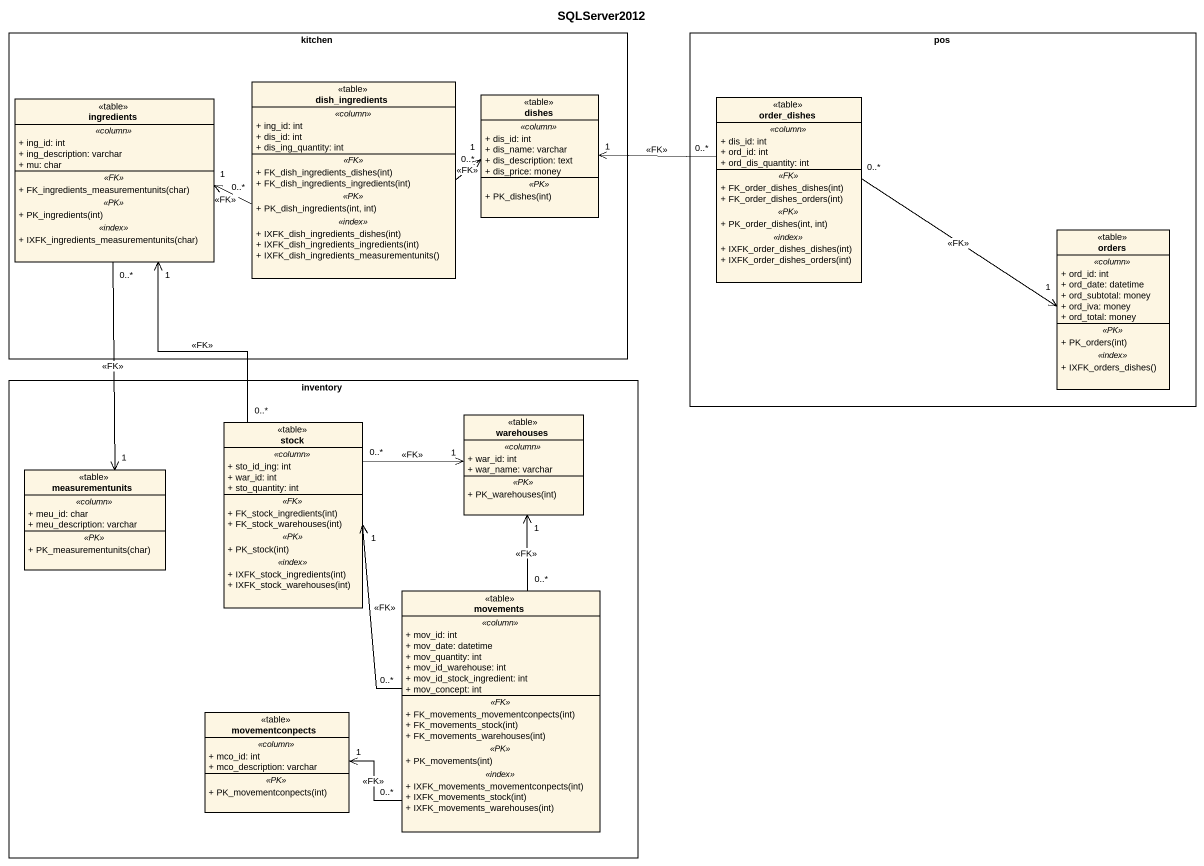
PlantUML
@startuml
title SQLServer2012
hide circle
hide empty members
skinparam classAttributeIconSize 0
rectangle kitchen {
  class ingredients <<table>> {
    .. <<column>> ..
    + ing_id: int
    + ing_description: varchar
    + mu: char
    .. <<FK>> ..
    + FK_ingredients_measurementunits(char)
    .. <<PK>> ..
    + PK_ingredients(int)
    .. <<index>> ..
    + IXFK_ingredients_measurementunits(char)
  }
  class dish_ingredients <<table>> {
    .. <<column>> ..
    + ing_id: int
    + dis_id: int
    + dis_ing_quantity: int
    .. <<FK>> ..
    + FK_dish_ingredients_dishes(int)
    + FK_dish_ingredients_ingredients(int)
    .. <<PK>> ..
    + PK_dish_ingredients(int, int)
    .. <<index>> ..
    + IXFK_dish_ingredients_dishes(int)
    + IXFK_dish_ingredients_ingredients(int)
    + IXFK_dish_ingredients_measurementunits()
  }
  class dishes <<table>> {
    .. <<column>> ..
    + dis_id: int
    + dis_name: varchar
    + dis_description: text
    + dis_price: money
    .. <<PK>> ..
    + PK_dishes(int)
  }
}
rectangle pos {
  class order_dishes <<table>> {
    .. <<column>> ..
    + dis_id: int
    + ord_id: int
    + ord_dis_quantity: int
    .. <<FK>> ..
    + FK_order_dishes_dishes(int)
    + FK_order_dishes_orders(int)
    .. <<PK>> ..
    + PK_order_dishes(int, int)
    .. <<index>> ..
    + IXFK_order_dishes_dishes(int)
    + IXFK_order_dishes_orders(int)
  }
  class orders <<table>> {
    .. <<column>> ..
    + ord_id: int
    + ord_date: datetime
    + ord_subtotal: money
    + ord_iva: money
    + ord_total: money
    .. <<PK>> ..
    + PK_orders(int)
    .. <<index>> ..
    + IXFK_orders_dishes()
  }
}
rectangle inventory {
  class warehouses <<table>> {
    .. <<column>> ..
    + war_id: int
    + war_name: varchar
    .. <<PK>> ..
    + PK_warehouses(int)
  }
  class stock <<table>> {
    .. <<column>> ..
    + sto_id_ing: int
    + war_id: int
    + sto_quantity: int
    .. <<FK>> ..
    + FK_stock_ingredients(int)
    + FK_stock_warehouses(int)
    .. <<PK>> ..
    + PK_stock(int)
    .. <<index>> ..
    + IXFK_stock_ingredients(int)
    + IXFK_stock_warehouses(int)
  }
  class measurementunits <<table>> {
    .. <<column>> ..
    + meu_id: char
    + meu_description: varchar
    .. <<PK>> ..
    + PK_measurementunits(char)
  }
  class movements <<table>> {
    .. <<column>> ..
    + mov_id: int
    + mov_date: datetime
    + mov_quantity: int
    + mov_id_warehouse: int
    + mov_id_stock_ingredient: int
    + mov_concept: int
    .. <<FK>> ..
    + FK_movements_movementconpects(int)
    + FK_movements_stock(int)
    + FK_movements_warehouses(int)
    .. <<PK>> ..
    + PK_movements(int)
    .. <<index>> ..
    + IXFK_movements_movementconpects(int)
    + IXFK_movements_stock(int)
    + IXFK_movements_warehouses(int)
  }
  class movementconpects <<table>> {
    .. <<column>> ..
    + mco_id: int
    + mco_description: varchar
    .. <<PK>> ..
    + PK_movementconpects(int)
  }
}
ingredients "0..*" --> "1" measurementunits : <<FK>>
dish_ingredients "0..*" -left-> "1" ingredients : <<FK>>
dish_ingredients "0..*" -right-> "1" dishes : <<FK>>
order_dishes "0..*" -left-> "1" dishes : <<FK>>
order_dishes "0..*" -right-> "1" orders : <<FK>>
stock "0..*" -up-> "1" ingredients : <<FK>>
stock "0..*" -right-> "1" warehouses : <<FK>>
movements "0..*" -up-> "1" warehouses : <<FK>>
movements "0..*" -up-> "1" stock : <<FK>>
movements "0..*" -left-> "1" movementconpects : <<FK>>
@enduml
